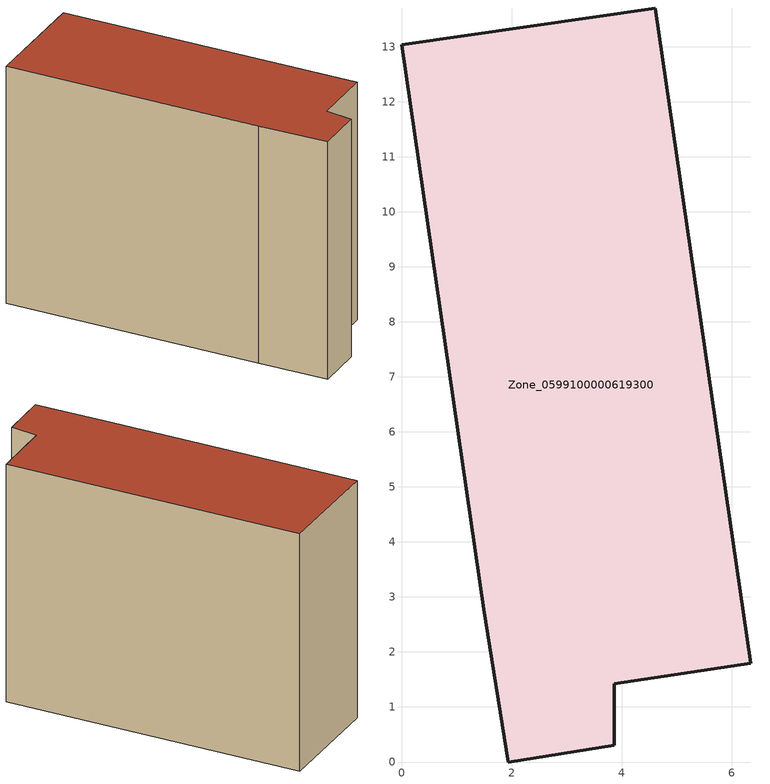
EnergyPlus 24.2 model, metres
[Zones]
Zone_0599100000619300
 floor ground (C_G): 1.49,2.78 0,13.04 4.61,13.71 6.34,1.8 3.86,1.42 3.86,0.31 1.93,0 z0
 wall outside (C_F): 3.86,0.31 3.86,1.42 6.34,1.8 4.61,13.71 0,13.04 1.49,2.78 1.93,0 3.86,0.31 z0:9.84
 roof outside (C_R): 6.34,1.8 4.61,13.71 0,13.04 1.49,2.78 1.93,0 3.86,0.31 3.86,1.42 z9.84
[BUILDING]
Pand.0599100000619300: North Axis=0; Terrain=City; Loads Convergence Tolerance Value=0.04; Temperature Convergence Tolerance Value=0.4; Solar Distribution=FullExterior; Maximum Number of Warmup Days=25; Minimum Number of Warmup Days=1
[Site:Location]
Rotterdam.The.Hague.AP_ZH_NLD Design_Conditions: Latitude=51.96; Longitude=4.45; Time Zone=1; Elevation=-4.5
[SITE:GROUNDTEMPERATURE:BUILDINGSURFACE]
18, 18, 18, 18, 18, 18, 18, 18, 18, 18, 18, 18
[MATERIAL] Thermal Absorptance=0.9; Solar Absorptance=0.7; Visible Absorptance=0.7
Name | Roughness | Thickness | Conductivity | Density | Specific Heat
G.TI.1946 | MediumSmooth | 0.15 | 1 | 540 | 1210
F.TI.1946 | Rough | 0.3 | 0.857143 | 1920 | 840
R.TI.1946 | MediumRough | 0.2 | 0.1 | 1500 | 1000
[CONSTRUCTION]
C_G: G.TI.1946
C_F: F.TI.1946
C_R: R.TI.1946
[ZONE]
Zone_0599100000619300: Type=1; Multiplier=1; Ceiling Height=Autocalculate; Volume=Autocalculate; Floor Area=autocalculate; Part of Total Floor Area=Yes
[ZONEINFILTRATION:DESIGNFLOWRATE]
Infil_Zone_0599100000619300: Zone or ZoneList or Space or SpaceList=Zone_0599100000619300; Schedule=AlwaysOn; Design Flow Rate Calculation Method=Flow/Area; Flow Rate per Floor Area=0.003; Constant Term Coefficient=1; Temperature Term Coefficient=0; Velocity Term Coefficient=0; Velocity Squared Term Coefficient=0
[HVACTEMPLATE:ZONE:IDEALLOADSAIRSYSTEM]
Zone_0599100000619300: Maximum Heating Supply Air Temperature=50; Minimum Cooling Supply Air Temperature=13; Maximum Heating Supply Air Humidity Ratio=0.0156; Minimum Cooling Supply Air Humidity Ratio=0.0077; Heating Limit=NoLimit; Cooling Limit=NoLimit; Dehumidification Control Type=ConstantSensibleHeatRatio; Cooling Sensible Heat Ratio=0.7; Dehumidification Setpoint=60; Humidification Control Type=None; Humidification Setpoint=30; Outdoor Air Method=None; Outdoor Air Flow Rate per Person=0.00944; Outdoor Air Flow Rate per Zone Floor Area=0; Outdoor Air Flow Rate per Zone=0; Demand Controlled Ventilation Type=None; Outdoor Air Economizer Type=NoEconomizer; Heat Recovery Type=None; Sensible Heat Recovery Effectiveness=0.7; Latent Heat Recovery Effectiveness=0.65
[ZONECONTROL:THERMOSTAT]
ThermostatControl_Zone_0599100000619300: Zone or ZoneList=Zone_0599100000619300; Control Type Schedule=DualSetpointControlType; Control 1=Thermostat_Zone_0599100000619300; Temperature Difference Between Cutout And Setpoint=0
[THERMOSTATSETPOINT:DUALSETPOINT]
Thermostat_Zone_0599100000619300: Heating Setpoint Temperature Schedule=HeatingSetpoint_Zone_0599100000619300; Cooling Setpoint Temperature Schedule=CoolingSetpoint_Zone_0599100000619300
[SCHEDULE:COMPACT]
HeatingSetpoint_Zone_0599100000619300: Through: 12/31, For: AllDays, Until: 24:00, 21
CoolingSetpoint_Zone_0599100000619300: Through: 12/31, For: AllDays, Until: 24:00, 24
DualSetpointControlType: Through: 12/31, For: AllDays, Until: 24:00, 4
AlwaysOn: Through: 12/31, For: AllDays, Until: 24:00, 1
